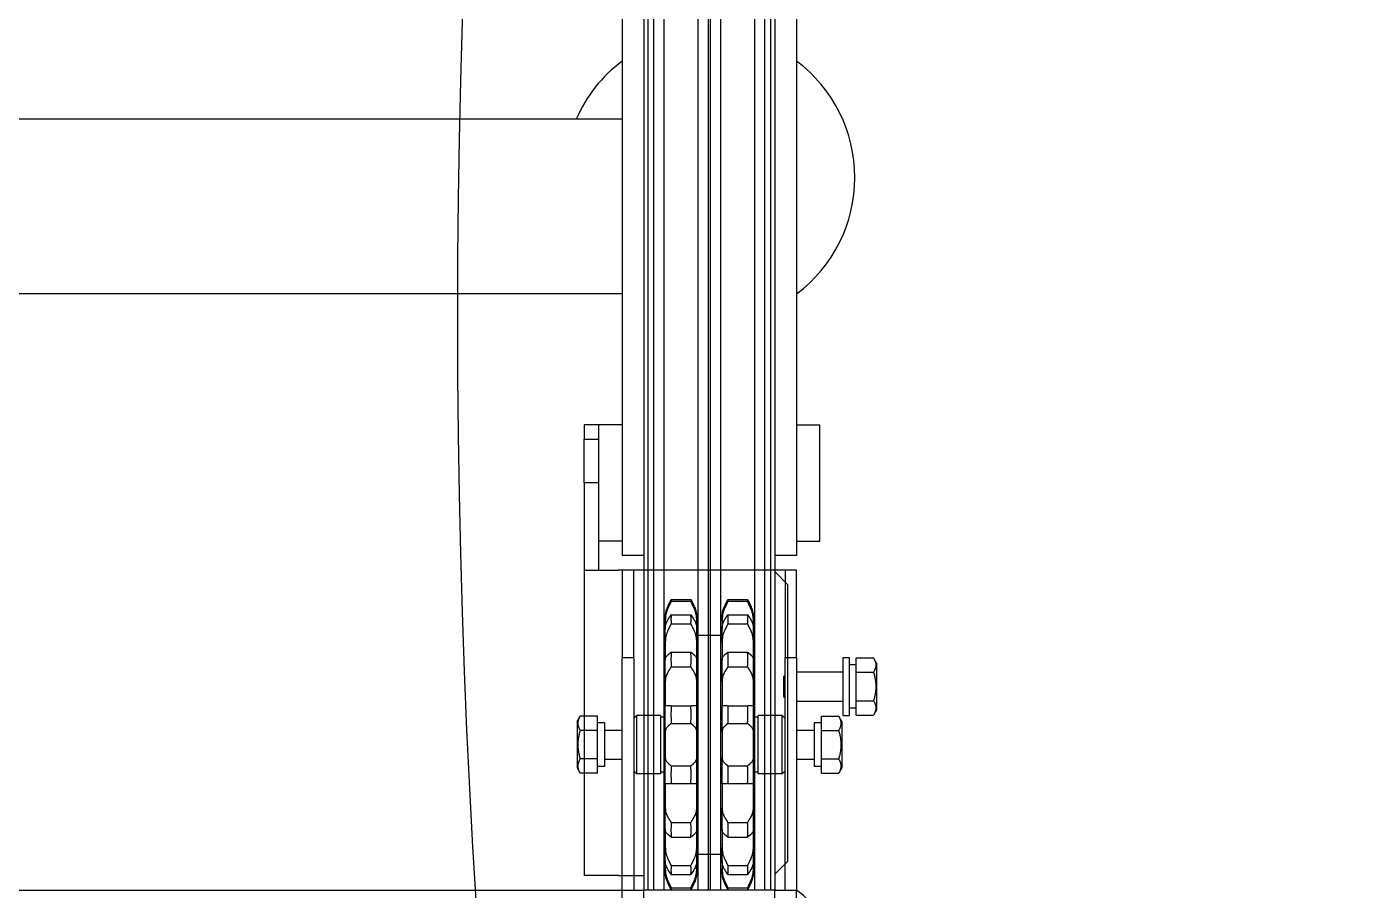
# Model space of a CAD drawing. Header units: millimetres. Extents: x -383313 to -161684, y -117025 to 99224.
# Drawn here: x -347798.7 to -347336.3, y -5928.5 to -5631.7 of the extents above; entities that cross this region are included whole.
import ezdxf

# ---------------------------------------------------------------- set-up
doc = ezdxf.new("R2010")
doc.units = ezdxf.units.MM
doc.header["$MEASUREMENT"] = 0
for name, color, linetype in [('PV-3401', 7, 'Continuous'), ('PV-F89', 7, 'Continuous'), ('Робот', 30, 'Continuous')]:
    doc.layers.add(name, color=color, linetype=linetype)

# ---------------------------------------------------------------- blocks, each defined once
blk = doc.blocks.new('Робот ABB IRB660_3.15 (сверху)')
at = {"layer": 'Робот'}
blk.add_circle((0, 0), 3150, dxfattribs=at)
blk = doc.blocks.new('*U149')
at = {"layer": 'PV-F89'}
for p, q in [((3037.85, 1413.87), (3037.85, 948.87)), ((3079.85, 964.37), (3078.03, 963.32)), ((3078.03, 957.37), (3078.03, 963.32)), ((3095.85, 964.37), (3079.85, 964.37)), ((3082.94, 957.37), (3082.94, 963.32)), ((3092.76, 957.37), (3092.76, 963.32)), ((3095.85, 964.37), (3097.66, 963.32)), ((3097.66, 957.37), (3097.66, 963.32)), ((3078.03, 957.37), (3082.94, 957.37)), ((3080.35, 954.87), (3080.35, 957.37)), ((3082.94, 957.37), (3092.76, 957.37)), ((3092.76, 957.37), (3097.66, 957.37)), ((3095.35, 954.87), (3095.35, 957.37)), ((3095.35, 954.87), (3080.35, 954.87)), ((3082.85, 954.87), (3082.85, 948.87)), ((3092.85, 954.87), (3092.85, 948.87)), ((1757.85, 948.87), (3037.85, 948.87)), ((3037.85, 948.87), (3037.85, 941.37)), ((3037.85, 948.87), (3117.85, 948.87)), ((3117.85, 948.87), (3117.85, 944.87)), ((3147.85, 948.87), (3117.85, 948.87)), ((3147.85, 944.87), (3147.85, 948.87)), ((3117.85, 944.87), (3037.85, 944.87)), ((3078.85, 944.87), (3077.85, 943.87)), ((3097.85, 943.87), (3077.85, 943.87)), ((3077.85, 935.67), (3077.85, 943.87)), ((3096.85, 944.87), (3097.85, 943.87)), ((3097.85, 935.67), (3097.85, 943.87)), ((3117.85, 944.87), (3147.85, 944.87)), ((3147.85, 940.87), (3147.85, 944.87)), ((1757.85, 941.37), (3037.85, 941.37)), ((3037.85, 939.92), (3037.85, 941.37)), ((3147.85, 896.87), (3147.85, 940.87)), ((3097.85, 935.67), (3077.85, 935.67)), ((3077.85, 934.37), (3097.85, 934.37)), ((3077.85, 934.02), (3077.85, 934.37)), ((3078.35, 934.37), (3078.35, 935.67)), ((3097.35, 934.37), (3097.35, 935.67)), ((3097.85, 934.02), (3097.85, 934.37)), ((3037.99, 932.02), (3037.99, 925.22)), ((3038.64, 932.02), (3038.64, 925.22)), ((3043.16, 932.02), (3043.16, 925.22)), ((3044.23, 934.02), (3045.2, 934.02)), ((3047.12, 934.02), (3045.2, 934.02)), ((3046.27, 932.02), (3046.27, 925.22)), ((3047.99, 934.02), (3047.12, 934.02)), ((3047.99, 934.02), (3052.59, 934.02)), ((3054.44, 934.02), (3052.59, 934.02)), ((3058.64, 934.02), (3054.44, 934.02)), ((3056.06, 932.02), (3056.06, 925.22)), ((3058.64, 934.02), (3066.07, 934.02)), ((3061.09, 932.02), (3061.09, 925.22)), ((3067.54, 934.02), (3066.07, 934.02)), ((3074.3, 934.02), (3067.54, 934.02)), ((3074.34, 934.02), (3074.3, 934.02)), ((3074.34, 934.02), (3083.33, 934.02)), ((3074.45, 932.02), (3074.45, 925.22)), ((3080.54, 932.02), (3080.54, 925.22)), ((3084.15, 934.02), (3083.33, 934.02)), ((3091.55, 934.02), (3084.15, 934.02)), ((3092.37, 934.02), (3091.55, 934.02)), ((3092.37, 934.02), (3101.36, 934.02)), ((3095.16, 932.02), (3095.16, 925.22)), ((3101.25, 932.02), (3101.25, 925.22)), ((3101.4, 934.02), (3101.36, 934.02)), ((3108.16, 934.02), (3101.4, 934.02)), ((3109.62, 934.02), (3108.16, 934.02)), ((3109.62, 934.02), (3117.06, 934.02)), ((3114.61, 932.02), (3114.61, 925.22)), ((3121.26, 934.02), (3117.06, 934.02)), ((3119.64, 932.02), (3119.64, 925.22)), ((3123.11, 934.02), (3121.26, 934.02)), ((3123.11, 934.02), (3127.71, 934.02)), ((3128.58, 934.02), (3127.71, 934.02)), ((3130.5, 934.02), (3128.58, 934.02)), ((3129.42, 932.02), (3129.42, 925.22)), ((3130.5, 934.02), (3131.46, 934.02)), ((3132.54, 932.02), (3132.54, 925.22)), ((3137.05, 925.22), (3137.05, 932.02)), ((3137.7, 932.02), (3137.7, 925.22)), ((3044.23, 923.22), (3045.2, 923.22)), ((3045.2, 923.22), (3047.12, 923.22)), ((3047.12, 923.22), (3047.99, 923.22)), ((3047.99, 923.22), (3052.59, 923.22)), ((3050.2, 923.22), (3050.2, 914.52)), ((3052.59, 923.22), (3054.44, 923.22)), ((3054.44, 923.22), (3058.64, 923.22)), ((3058.64, 923.22), (3066.07, 923.22)), ((3066.07, 923.22), (3067.54, 923.22)), ((3067.54, 923.22), (3074.3, 923.22)), ((3074.3, 923.22), (3074.34, 923.22)), ((3074.34, 923.22), (3083.33, 923.22)), ((3083.33, 923.22), (3084.15, 923.22)), ((3084.15, 923.22), (3091.55, 923.22)), ((3091.55, 923.22), (3092.37, 923.22)), ((3092.37, 923.22), (3101.36, 923.22)), ((3101.36, 923.22), (3101.4, 923.22)), ((3101.4, 923.22), (3108.16, 923.22)), ((3108.16, 923.22), (3109.62, 923.22)), ((3109.62, 923.22), (3117.06, 923.22)), ((3117.06, 923.22), (3121.26, 923.22)), ((3121.26, 923.22), (3123.11, 923.22)), ((3123.11, 923.22), (3127.71, 923.22)), ((3125.49, 923.22), (3125.49, 914.52)), ((3127.71, 923.22), (3128.58, 923.22)), ((3128.58, 923.22), (3130.5, 923.22)), ((3130.5, 923.22), (3131.46, 923.22)), ((3037.99, 912.52), (3037.99, 905.72)), ((3038.64, 912.52), (3038.64, 905.72)), ((3043.16, 912.52), (3043.16, 905.72)), ((3044.23, 914.52), (3045.2, 914.52)), ((3047.12, 914.52), (3045.2, 914.52)), ((3046.27, 912.52), (3046.27, 905.72)), ((3047.99, 914.52), (3047.12, 914.52)), ((3047.99, 914.52), (3052.59, 914.52)), ((3054.44, 914.52), (3052.59, 914.52)), ((3058.64, 914.52), (3054.44, 914.52)), ((3056.06, 912.52), (3056.06, 905.72)), ((3058.64, 914.52), (3066.07, 914.52)), ((3061.09, 912.52), (3061.09, 905.72)), ((3067.54, 914.52), (3066.07, 914.52)), ((3074.3, 914.52), (3067.54, 914.52)), ((3074.34, 914.52), (3074.3, 914.52)), ((3074.34, 914.52), (3083.33, 914.52)), ((3074.45, 912.52), (3074.45, 905.72)), ((3080.54, 912.52), (3080.54, 905.72)), ((3084.15, 914.52), (3083.33, 914.52)), ((3091.55, 914.52), (3084.15, 914.52)), ((3092.37, 914.52), (3091.55, 914.52)), ((3092.37, 914.52), (3101.36, 914.52)), ((3095.16, 912.52), (3095.16, 905.72)), ((3101.25, 912.52), (3101.25, 905.72)), ((3101.4, 914.52), (3101.36, 914.52)), ((3108.16, 914.52), (3101.4, 914.52)), ((3109.62, 914.52), (3108.16, 914.52)), ((3109.62, 914.52), (3117.06, 914.52)), ((3114.61, 912.52), (3114.61, 905.72)), ((3121.26, 914.52), (3117.06, 914.52)), ((3119.64, 912.52), (3119.64, 905.72)), ((3123.11, 914.52), (3121.26, 914.52)), ((3123.11, 914.52), (3127.71, 914.52)), ((3128.58, 914.52), (3127.71, 914.52)), ((3130.5, 914.52), (3128.58, 914.52)), ((3129.42, 912.52), (3129.42, 905.72)), ((3130.5, 914.52), (3131.46, 914.52)), ((3132.54, 912.52), (3132.54, 905.72)), ((3137.05, 905.72), (3137.05, 912.52)), ((3137.7, 912.52), (3137.7, 905.72)), ((3044.23, 903.72), (3045.2, 903.72)), ((3045.2, 903.72), (3047.12, 903.72)), ((3047.12, 903.72), (3047.99, 903.72)), ((3047.99, 903.72), (3052.59, 903.72)), ((3052.59, 903.72), (3054.44, 903.72)), ((3054.44, 903.72), (3058.64, 903.72)), ((3058.64, 903.72), (3066.07, 903.72)), ((3066.07, 903.72), (3067.54, 903.72)), ((3067.54, 903.72), (3074.3, 903.72)), ((3074.3, 903.72), (3074.34, 903.72)), ((3074.34, 903.72), (3083.33, 903.72)), ((3077.85, 903.37), (3077.85, 903.72)), ((3097.85, 903.37), (3077.85, 903.37)), ((3077.85, 902.07), (3097.85, 902.07)), ((3077.85, 893.87), (3077.85, 902.07)), ((3078.35, 902.07), (3078.35, 903.37)), ((3083.33, 903.72), (3084.15, 903.72)), ((3084.15, 903.72), (3091.55, 903.72)), ((3091.55, 903.72), (3092.37, 903.72)), ((3092.37, 903.72), (3101.36, 903.72)), ((3097.35, 902.07), (3097.35, 903.37)), ((3097.85, 903.37), (3097.85, 903.72)), ((3097.85, 893.87), (3097.85, 902.07)), ((3101.36, 903.72), (3101.4, 903.72)), ((3101.4, 903.72), (3108.16, 903.72)), ((3108.16, 903.72), (3109.62, 903.72)), ((3109.62, 903.72), (3117.06, 903.72)), ((3117.06, 903.72), (3121.26, 903.72)), ((3121.26, 903.72), (3123.11, 903.72)), ((3123.11, 903.72), (3127.71, 903.72)), ((3127.71, 903.72), (3128.58, 903.72)), ((3128.58, 903.72), (3130.5, 903.72)), ((3130.5, 903.72), (3131.46, 903.72)), ((3037.85, 896.37), (3037.85, 897.76)), ((1757.85, 896.37), (3037.85, 896.37)), ((3037.85, 896.37), (3037.85, 888.87)), ((3037.85, 892.87), (3117.85, 892.87)), ((3077.85, 893.87), (3097.85, 893.87)), ((3078.85, 892.87), (3077.85, 893.87)), ((3096.85, 892.87), (3097.85, 893.87)), ((3104.45, 893.37), (3103.95, 892.87)), ((3111.25, 893.37), (3104.45, 893.37)), ((3111.25, 893.37), (3111.75, 892.87)), ((3117.85, 892.87), (3117.85, 888.87)), ((3147.85, 892.87), (3117.85, 892.87)), ((3147.85, 892.87), (3147.85, 896.87)), ((3147.85, 888.87), (3147.85, 892.87)), ((1757.85, 888.87), (3037.85, 888.87)), ((3117.85, 888.87), (3037.85, 888.87)), ((3082.85, 888.87), (3082.85, 882.87)), ((3092.85, 888.87), (3092.85, 882.87)), ((3102.85, 888.87), (3102.85, 872.87)), ((3112.85, 888.87), (3112.85, 872.87)), ((3117.85, 888.87), (3147.85, 888.87)), ((3078.03, 880.37), (3082.94, 880.37)), ((3078.03, 880.37), (3078.03, 874.41)), ((3095.35, 882.87), (3080.35, 882.87)), ((3080.35, 880.37), (3080.35, 882.87)), ((3082.94, 880.37), (3092.76, 880.37)), ((3082.94, 880.37), (3082.94, 874.41)), ((3092.76, 880.37), (3097.66, 880.37)), ((3092.76, 880.37), (3092.76, 874.41)), ((3095.35, 880.37), (3095.35, 882.87)), ((3097.66, 880.37), (3097.66, 874.41)), ((3079.85, 873.37), (3078.03, 874.41)), ((3095.85, 873.37), (3097.66, 874.41)), ((3095.85, 873.37), (3079.85, 873.37)), ((3097.85, 872.87), (3117.85, 872.87)), ((3097.85, 872.87), (3097.85, 870.87)), ((3117.85, 870.87), (3097.85, 870.87)), ((3100.35, 868.37), (3100.35, 870.87)), ((3115.35, 868.37), (3115.35, 870.87)), ((3117.85, 872.87), (3117.85, 870.87)), ((3098.03, 868.37), (3102.94, 868.37)), ((3098.03, 868.37), (3098.03, 862.41)), ((3102.94, 868.37), (3112.76, 868.37)), ((3102.94, 868.37), (3102.94, 862.41)), ((3112.76, 868.37), (3117.66, 868.37)), ((3112.76, 868.37), (3112.76, 862.41)), ((3117.66, 868.37), (3117.66, 862.41)), ((3099.85, 861.37), (3098.03, 862.41)), ((3115.85, 861.37), (3099.85, 861.37)), ((3115.85, 861.37), (3117.66, 862.41))]:
    blk.add_line(p, q, dxfattribs=at)
for centre, radius, start, end in [((3044.23, 924.52), 9.5, 90, 90.6401), ((3131.46, 924.52), 9.5, 89.3599, 90), ((3044.23, 932.72), 9.5, 269.3599, 270), ((3131.46, 932.72), 9.5, 270, 270.6401), ((3044.23, 905.02), 9.5, 90, 90.6401), ((3131.46, 905.02), 9.5, 89.3599, 90), ((3044.23, 913.22), 9.5, 269.3599, 270), ((3131.46, 913.22), 9.5, 270, 270.6401), ((2997.85, 918.87), 50, 216.8699, 323.1301)]:
    blk.add_arc(centre, radius, start, end, dxfattribs=at)
for points, weights in [([(3082.94, 963.32), (3080.49, 964.74), (3078.03, 963.32)], [1.22364575665, 1.41294441399, 1.22364575665]), ([(3092.76, 963.32), (3087.85, 964.74), (3082.94, 963.32)], [1.22364575665, 1.41294441399, 1.22364575665]), ([(3097.66, 963.32), (3095.21, 964.74), (3092.76, 963.32)], [1.22364575665, 1.41294441399, 1.22364575665]), ([(3037.99, 932.02), (3039.06, 932.55), (3040.08, 933.05)], [1, 1.00025461957, 1]), ([(3038.64, 932.02), (3038.32, 932.11), (3037.99, 932.02)], [1, 1.00194841845, 1]), ([(3040.83, 933.05), (3039.76, 932.55), (3038.64, 932.02)], [1, 1.00025461958, 1]), ([(3043.16, 932.02), (3043.99, 932.55), (3044.78, 933.05)], [1, 1.00025461955, 1]), ([(3046.27, 932.02), (3044.72, 932.11), (3043.16, 932.02)], [1, 1.00194841845, 1]), ([(3048.38, 933.05), (3047.35, 932.55), (3046.27, 932.02)], [1, 1.00025461956, 1]), ([(3056.06, 932.02), (3056.5, 932.55), (3056.92, 933.05)], [1, 1.00025461955, 1]), ([(3061.09, 932.02), (3058.58, 932.11), (3056.06, 932.02)], [1, 1.00194841845, 1]), ([(3062.76, 933.05), (3061.94, 932.55), (3061.09, 932.02)], [1, 1.00025461956, 1]), ([(3074.45, 932.02), (3074.43, 932.55), (3074.41, 933.05)], [1, 1.00025461957, 1]), ([(3080.54, 932.02), (3077.49, 932.11), (3074.45, 932.02)], [1, 1.00194841845, 1]), ([(3081.47, 933.05), (3081.01, 932.55), (3080.54, 932.02)], [1, 1.00025461957, 1]), ([(3095.16, 932.02), (3094.69, 932.55), (3094.23, 933.05)], [1, 1.00025461955, 1]), ([(3101.25, 932.02), (3098.2, 932.11), (3095.16, 932.02)], [1, 1.00194841845, 1]), ([(3101.28, 933.05), (3101.27, 932.55), (3101.25, 932.02)], [1, 1.00025461956, 1]), ([(3114.61, 932.02), (3113.76, 932.55), (3112.94, 933.05)], [1, 1.00025461956, 1]), ([(3119.64, 932.02), (3117.12, 932.11), (3114.61, 932.02)], [1, 1.00194841845, 1]), ([(3118.78, 933.05), (3119.2, 932.55), (3119.64, 932.02)], [1, 1.00025461955, 1]), ([(3129.42, 932.02), (3128.35, 932.55), (3127.32, 933.05)], [1, 1.00025461954, 1]), ([(3132.54, 932.02), (3130.98, 932.11), (3129.42, 932.02)], [1, 1.00194841845, 1]), ([(3130.92, 933.05), (3131.71, 932.55), (3132.54, 932.02)], [1, 1.00025461956, 1]), ([(3137.05, 932.02), (3135.94, 932.55), (3134.87, 933.05)], [1, 1.00025461956, 1]), ([(3135.62, 933.05), (3136.64, 932.55), (3137.7, 932.02)], [1, 1.00025461954, 1]), ([(3137.7, 932.02), (3137.38, 932.11), (3137.05, 932.02)], [1, 1.00194841845, 1]), ([(3037.99, 925.22), (3038.32, 925.12), (3038.64, 925.22)], [1, 1.00194841845, 1]), ([(3040.08, 924.18), (3039.06, 924.69), (3037.99, 925.22)], [1, 1.00025461955, 1]), ([(3038.64, 925.22), (3039.76, 924.69), (3040.83, 924.18)], [1, 1.00025461953, 1]), ([(3044.78, 924.18), (3043.99, 924.69), (3043.16, 925.22)], [1, 1.00025461957, 1]), ([(3043.16, 925.22), (3044.72, 925.12), (3046.27, 925.22)], [1, 1.00194841845, 1]), ([(3046.27, 925.22), (3047.35, 924.69), (3048.38, 924.18)], [1, 1.00025461954, 1]), ([(3056.92, 924.18), (3056.5, 924.69), (3056.06, 925.22)], [1, 1.00025461956, 1]), ([(3056.06, 925.22), (3058.58, 925.12), (3061.09, 925.22)], [1, 1.00194841845, 1]), ([(3061.09, 925.22), (3061.94, 924.69), (3062.76, 924.18)], [1, 1.00025461956, 1]), ([(3074.41, 924.18), (3074.43, 924.69), (3074.45, 925.22)], [1, 1.00025461956, 1]), ([(3074.45, 925.22), (3077.49, 925.12), (3080.54, 925.22)], [1, 1.00194841845, 1]), ([(3080.54, 925.22), (3081.01, 924.69), (3081.47, 924.18)], [1, 1.00025461958, 1]), ([(3094.23, 924.18), (3094.69, 924.69), (3095.16, 925.22)], [1, 1.00025461956, 1]), ([(3095.16, 925.22), (3098.2, 925.12), (3101.25, 925.22)], [1, 1.00194841845, 1]), ([(3101.25, 925.22), (3101.27, 924.69), (3101.28, 924.18)], [1, 1.00025461955, 1]), ([(3112.94, 924.18), (3113.76, 924.69), (3114.61, 925.22)], [1, 1.00025461957, 1]), ([(3114.61, 925.22), (3117.12, 925.12), (3119.64, 925.22)], [1, 1.00194841845, 1]), ([(3119.64, 925.22), (3119.2, 924.69), (3118.78, 924.18)], [1, 1.00025461956, 1]), ([(3127.32, 924.18), (3128.35, 924.69), (3129.42, 925.22)], [1, 1.00025461956, 1]), ([(3129.42, 925.22), (3130.98, 925.12), (3132.54, 925.22)], [1, 1.00194841845, 1]), ([(3132.54, 925.22), (3131.71, 924.69), (3130.92, 924.18)], [1, 1.00025461955, 1]), ([(3134.87, 924.18), (3135.94, 924.69), (3137.05, 925.22)], [1, 1.00025461957, 1]), ([(3137.7, 925.22), (3136.64, 924.69), (3135.62, 924.18)], [1, 1.00025461957, 1]), ([(3137.05, 925.22), (3137.38, 925.12), (3137.7, 925.22)], [1, 1.00194841845, 1]), ([(3037.99, 912.52), (3039.06, 913.05), (3040.08, 913.55)], [1, 1.00025461957, 1]), ([(3038.64, 912.52), (3038.32, 912.61), (3037.99, 912.52)], [1, 1.00194841845, 1]), ([(3040.83, 913.55), (3039.76, 913.05), (3038.64, 912.52)], [1, 1.00025461957, 1]), ([(3043.16, 912.52), (3043.99, 913.05), (3044.78, 913.55)], [1, 1.00025461956, 1]), ([(3046.27, 912.52), (3044.72, 912.61), (3043.16, 912.52)], [1, 1.00194841845, 1]), ([(3048.38, 913.55), (3047.35, 913.05), (3046.27, 912.52)], [1, 1.00025461957, 1]), ([(3056.06, 912.52), (3056.5, 913.05), (3056.92, 913.55)], [1, 1.00025461955, 1]), ([(3061.09, 912.52), (3058.58, 912.61), (3056.06, 912.52)], [1, 1.00194841845, 1]), ([(3062.76, 913.55), (3061.94, 913.05), (3061.09, 912.52)], [1, 1.00025461957, 1]), ([(3074.45, 912.52), (3074.43, 913.05), (3074.41, 913.55)], [1, 1.00025461957, 1]), ([(3080.54, 912.52), (3077.49, 912.61), (3074.45, 912.52)], [1, 1.00194841845, 1]), ([(3081.47, 913.55), (3081.01, 913.05), (3080.54, 912.52)], [1, 1.00025461957, 1]), ([(3095.16, 912.52), (3094.69, 913.05), (3094.23, 913.55)], [1, 1.00025461958, 1]), ([(3101.25, 912.52), (3098.2, 912.61), (3095.16, 912.52)], [1, 1.00194841845, 1]), ([(3101.28, 913.55), (3101.27, 913.05), (3101.25, 912.52)], [1, 1.00025461954, 1]), ([(3114.61, 912.52), (3113.76, 913.05), (3112.94, 913.55)], [1, 1.00025461956, 1]), ([(3119.64, 912.52), (3117.12, 912.61), (3114.61, 912.52)], [1, 1.00194841845, 1]), ([(3118.78, 913.55), (3119.2, 913.05), (3119.64, 912.52)], [1, 1.00025461956, 1]), ([(3129.42, 912.52), (3128.35, 913.05), (3127.32, 913.55)], [1, 1.00025461954, 1]), ([(3132.54, 912.52), (3130.98, 912.61), (3129.42, 912.52)], [1, 1.00194841845, 1]), ([(3130.92, 913.55), (3131.71, 913.05), (3132.54, 912.52)], [1, 1.00025461957, 1]), ([(3137.05, 912.52), (3135.94, 913.05), (3134.87, 913.55)], [1, 1.00025461955, 1]), ([(3135.62, 913.55), (3136.64, 913.05), (3137.7, 912.52)], [1, 1.00025461956, 1]), ([(3137.7, 912.52), (3137.38, 912.61), (3137.05, 912.52)], [1, 1.00194841845, 1]), ([(3037.99, 905.72), (3038.32, 905.62), (3038.64, 905.72)], [1, 1.00194841845, 1]), ([(3040.08, 904.68), (3039.06, 905.19), (3037.99, 905.72)], [1, 1.00025461957, 1]), ([(3038.64, 905.72), (3039.76, 905.19), (3040.83, 904.68)], [1, 1.00025461957, 1]), ([(3043.16, 905.72), (3044.72, 905.62), (3046.27, 905.72)], [1, 1.00194841845, 1]), ([(3044.78, 904.68), (3043.99, 905.19), (3043.16, 905.72)], [1, 1.00025461954, 1]), ([(3046.27, 905.72), (3047.35, 905.19), (3048.38, 904.68)], [1, 1.00025461957, 1]), ([(3056.06, 905.72), (3058.58, 905.62), (3061.09, 905.72)], [1, 1.00194841845, 1]), ([(3056.92, 904.68), (3056.5, 905.19), (3056.06, 905.72)], [1, 1.00025461956, 1]), ([(3061.09, 905.72), (3061.94, 905.19), (3062.76, 904.68)], [1, 1.00025461958, 1]), ([(3074.41, 904.68), (3074.43, 905.19), (3074.45, 905.72)], [1, 1.00025461956, 1]), ([(3074.45, 905.72), (3077.49, 905.62), (3080.54, 905.72)], [1, 1.00194841845, 1]), ([(3080.54, 905.72), (3081.01, 905.19), (3081.47, 904.68)], [1, 1.00025461956, 1]), ([(3094.23, 904.68), (3094.69, 905.19), (3095.16, 905.72)], [1, 1.00025461957, 1]), ([(3095.16, 905.72), (3098.2, 905.62), (3101.25, 905.72)], [1, 1.00194841845, 1]), ([(3101.25, 905.72), (3101.27, 905.19), (3101.28, 904.68)], [1, 1.00025461953, 1]), ([(3112.94, 904.68), (3113.76, 905.19), (3114.61, 905.72)], [1, 1.00025461956, 1]), ([(3114.61, 905.72), (3117.12, 905.62), (3119.64, 905.72)], [1, 1.00194841845, 1]), ([(3119.64, 905.72), (3119.2, 905.19), (3118.78, 904.68)], [1, 1.00025461955, 1]), ([(3127.32, 904.68), (3128.35, 905.19), (3129.42, 905.72)], [1, 1.00025461957, 1]), ([(3129.42, 905.72), (3130.98, 905.62), (3132.54, 905.72)], [1, 1.00194841845, 1]), ([(3132.54, 905.72), (3131.71, 905.19), (3130.92, 904.68)], [1, 1.00025461955, 1]), ([(3134.87, 904.68), (3135.94, 905.19), (3137.05, 905.72)], [1, 1.00025461956, 1]), ([(3137.7, 905.72), (3136.64, 905.19), (3135.62, 904.68)], [1, 1.00025461955, 1]), ([(3137.05, 905.72), (3137.38, 905.62), (3137.7, 905.72)], [1, 1.00194841845, 1]), ([(3082.94, 874.41), (3080.49, 873), (3078.03, 874.41)], [1.22364575665, 1.41294441399, 1.22364575665]), ([(3092.76, 874.41), (3087.85, 873), (3082.94, 874.41)], [1.22364575665, 1.41294441399, 1.22364575665]), ([(3097.66, 874.41), (3095.21, 873), (3092.76, 874.41)], [1.22364575665, 1.41294441399, 1.22364575665]), ([(3102.94, 862.41), (3100.49, 861), (3098.03, 862.41)], [1.22364575665, 1.41294441399, 1.22364575665]), ([(3112.76, 862.41), (3107.85, 861), (3102.94, 862.41)], [1.22364575665, 1.41294441399, 1.22364575665]), ([(3117.66, 862.41), (3115.21, 861), (3112.76, 862.41)], [1.22364575665, 1.41294441399, 1.22364575665])]:
    blk.add_rational_spline(points, weights, degree=2, dxfattribs=at)
for points, knots in [([(3040.08, 933.05), (3040.24, 933.13), (3040.39, 933.2), (3040.82, 933.38), (3041.12, 933.49), (3041.72, 933.68), (3042.04, 933.76), (3042.68, 933.89), (3043, 933.94), (3043.59, 934), (3043.86, 934.01), (3044.13, 934.02)], [10.115097, 10.115097, 10.115097, 10.115097, 10.644502, 10.644502, 11.586026, 11.586026, 12.527551, 12.527551, 13.469075, 13.469075, 14.298941, 14.298941, 14.298941, 14.298941]), ([(3045.2, 934.02), (3044.88, 934.02), (3044.56, 934), (3043.9, 933.94), (3043.56, 933.89), (3042.89, 933.76), (3042.56, 933.68), (3041.92, 933.49), (3041.61, 933.38), (3041.16, 933.2), (3041, 933.13), (3040.83, 933.05)], [43.585605, 43.585605, 43.585605, 43.585605, 44.52713, 44.52713, 45.468654, 45.468654, 46.410179, 46.410179, 47.351703, 47.351703, 47.881108, 47.881108, 47.881108, 47.881108]), ([(3044.78, 933.05), (3044.9, 933.13), (3045.02, 933.2), (3045.35, 933.38), (3045.58, 933.49), (3046.05, 933.68), (3046.29, 933.76), (3046.78, 933.89), (3047.03, 933.94), (3047.52, 934), (3047.76, 934.02), (3047.99, 934.02)], [10.115097, 10.115097, 10.115097, 10.115097, 10.644502, 10.644502, 11.586026, 11.586026, 12.527551, 12.527551, 13.469075, 13.469075, 14.4106, 14.4106, 14.4106, 14.4106]), ([(3052.59, 934.02), (3052.29, 934.02), (3051.97, 934), (3051.33, 933.94), (3051.01, 933.89), (3050.37, 933.76), (3050.05, 933.68), (3049.43, 933.49), (3049.14, 933.38), (3048.7, 933.2), (3048.54, 933.13), (3048.38, 933.05)], [43.585605, 43.585605, 43.585605, 43.585605, 44.52713, 44.52713, 45.468654, 45.468654, 46.410179, 46.410179, 47.351703, 47.351703, 47.881108, 47.881108, 47.881108, 47.881108]), ([(3056.92, 933.05), (3056.99, 933.13), (3057.05, 933.2), (3057.23, 933.38), (3057.35, 933.49), (3057.6, 933.68), (3057.73, 933.76), (3057.99, 933.89), (3058.13, 933.94), (3058.39, 934), (3058.52, 934.02), (3058.64, 934.02)], [10.115097, 10.115097, 10.115097, 10.115097, 10.644502, 10.644502, 11.586026, 11.586026, 12.527551, 12.527551, 13.469075, 13.469075, 14.4106, 14.4106, 14.4106, 14.4106]), ([(3066.07, 934.02), (3065.84, 934.02), (3065.59, 934), (3065.08, 933.94), (3064.83, 933.89), (3064.32, 933.76), (3064.07, 933.68), (3063.58, 933.49), (3063.35, 933.38), (3063.01, 933.2), (3062.88, 933.13), (3062.76, 933.05)], [43.585605, 43.585605, 43.585605, 43.585605, 44.52713, 44.52713, 45.468654, 45.468654, 46.410179, 46.410179, 47.351703, 47.351703, 47.881108, 47.881108, 47.881108, 47.881108]), ([(3074.41, 933.05), (3074.41, 933.13), (3074.41, 933.2), (3074.4, 933.38), (3074.39, 933.49), (3074.38, 933.68), (3074.38, 933.76), (3074.37, 933.89), (3074.36, 933.94), (3074.35, 934), (3074.34, 934.02), (3074.34, 934.02)], [10.115097, 10.115097, 10.115097, 10.115097, 10.644502, 10.644502, 11.586026, 11.586026, 12.527551, 12.527551, 13.469075, 13.469075, 14.4106, 14.4106, 14.4106, 14.4106]), ([(3083.33, 934.02), (3083.19, 934.02), (3083.06, 934), (3082.77, 933.94), (3082.63, 933.89), (3082.35, 933.76), (3082.2, 933.68), (3081.93, 933.49), (3081.8, 933.38), (3081.61, 933.2), (3081.54, 933.13), (3081.47, 933.05)], [43.585605, 43.585605, 43.585605, 43.585605, 44.52713, 44.52713, 45.468654, 45.468654, 46.410179, 46.410179, 47.351703, 47.351703, 47.881108, 47.881108, 47.881108, 47.881108]), ([(3094.23, 933.05), (3094.16, 933.13), (3094.09, 933.2), (3093.9, 933.38), (3093.77, 933.49), (3093.49, 933.68), (3093.35, 933.76), (3093.07, 933.89), (3092.93, 933.94), (3092.64, 934), (3092.5, 934.02), (3092.37, 934.02)], [10.115097, 10.115097, 10.115097, 10.115097, 10.644502, 10.644502, 11.586026, 11.586026, 12.527551, 12.527551, 13.469075, 13.469075, 14.4106, 14.4106, 14.4106, 14.4106]), ([(3101.36, 934.02), (3101.36, 934.02), (3101.35, 934), (3101.34, 933.94), (3101.33, 933.89), (3101.32, 933.76), (3101.32, 933.68), (3101.3, 933.49), (3101.3, 933.38), (3101.29, 933.2), (3101.29, 933.13), (3101.28, 933.05)], [43.585605, 43.585605, 43.585605, 43.585605, 44.52713, 44.52713, 45.468654, 45.468654, 46.410179, 46.410179, 47.351703, 47.351703, 47.881108, 47.881108, 47.881108, 47.881108]), ([(3112.94, 933.05), (3112.82, 933.13), (3112.69, 933.2), (3112.35, 933.38), (3112.11, 933.49), (3111.63, 933.68), (3111.38, 933.76), (3110.87, 933.89), (3110.61, 933.94), (3110.11, 934), (3109.86, 934.02), (3109.62, 934.02)], [10.115097, 10.115097, 10.115097, 10.115097, 10.644502, 10.644502, 11.586026, 11.586026, 12.527551, 12.527551, 13.469075, 13.469075, 14.4106, 14.4106, 14.4106, 14.4106]), ([(3117.06, 934.02), (3117.18, 934.02), (3117.31, 934), (3117.57, 933.94), (3117.7, 933.89), (3117.97, 933.76), (3118.1, 933.68), (3118.35, 933.49), (3118.47, 933.38), (3118.65, 933.2), (3118.71, 933.13), (3118.78, 933.05)], [43.585605, 43.585605, 43.585605, 43.585605, 44.52713, 44.52713, 45.468654, 45.468654, 46.410179, 46.410179, 47.351703, 47.351703, 47.881108, 47.881108, 47.881108, 47.881108]), ([(3127.32, 933.05), (3127.16, 933.13), (3127, 933.2), (3126.56, 933.38), (3126.27, 933.49), (3125.65, 933.68), (3125.33, 933.76), (3124.69, 933.89), (3124.37, 933.94), (3123.73, 934), (3123.41, 934.02), (3123.11, 934.02)], [10.115097, 10.115097, 10.115097, 10.115097, 10.644502, 10.644502, 11.586026, 11.586026, 12.527551, 12.527551, 13.469075, 13.469075, 14.4106, 14.4106, 14.4106, 14.4106]), ([(3127.71, 934.02), (3127.94, 934.02), (3128.18, 934), (3128.67, 933.94), (3128.91, 933.89), (3129.41, 933.76), (3129.65, 933.68), (3130.12, 933.49), (3130.35, 933.38), (3130.68, 933.2), (3130.8, 933.13), (3130.92, 933.05)], [43.585605, 43.585605, 43.585605, 43.585605, 44.52713, 44.52713, 45.468654, 45.468654, 46.410179, 46.410179, 47.351703, 47.351703, 47.881108, 47.881108, 47.881108, 47.881108]), ([(3134.87, 933.05), (3134.7, 933.13), (3134.54, 933.2), (3134.08, 933.38), (3133.78, 933.49), (3133.14, 933.68), (3132.81, 933.76), (3132.14, 933.89), (3131.8, 933.94), (3131.14, 934), (3130.81, 934.02), (3130.5, 934.02)], [10.115097, 10.115097, 10.115097, 10.115097, 10.644502, 10.644502, 11.586026, 11.586026, 12.527551, 12.527551, 13.469075, 13.469075, 14.4106, 14.4106, 14.4106, 14.4106]), ([(3131.57, 934.02), (3131.83, 934.01), (3132.11, 934), (3132.7, 933.94), (3133.02, 933.89), (3133.66, 933.76), (3133.97, 933.68), (3134.58, 933.49), (3134.88, 933.38), (3135.31, 933.2), (3135.46, 933.13), (3135.62, 933.05)], [43.697264, 43.697264, 43.697264, 43.697264, 44.52713, 44.52713, 45.468654, 45.468654, 46.410179, 46.410179, 47.351703, 47.351703, 47.881108, 47.881108, 47.881108, 47.881108]), ([(3044.13, 923.22), (3043.86, 923.22), (3043.59, 923.23), (3043, 923.29), (3042.68, 923.34), (3042.04, 923.47), (3041.72, 923.55), (3041.12, 923.74), (3040.82, 923.85), (3040.39, 924.03), (3040.24, 924.11), (3040.08, 924.18)], [43.697229, 43.697229, 43.697229, 43.697229, 44.527095, 44.527095, 45.468619, 45.468619, 46.410144, 46.410144, 47.351668, 47.351668, 47.881074, 47.881074, 47.881074, 47.881074]), ([(3040.83, 924.18), (3041, 924.11), (3041.16, 924.03), (3041.61, 923.85), (3041.92, 923.74), (3042.56, 923.55), (3042.89, 923.47), (3043.56, 923.34), (3043.9, 923.29), (3044.56, 923.23), (3044.88, 923.22), (3045.2, 923.22)], [10.115097, 10.115097, 10.115097, 10.115097, 10.644502, 10.644502, 11.586026, 11.586026, 12.527551, 12.527551, 13.469075, 13.469075, 14.4106, 14.4106, 14.4106, 14.4106]), ([(3047.99, 923.22), (3047.76, 923.22), (3047.52, 923.23), (3047.03, 923.29), (3046.78, 923.34), (3046.29, 923.47), (3046.05, 923.55), (3045.58, 923.74), (3045.35, 923.85), (3045.02, 924.03), (3044.9, 924.11), (3044.78, 924.18)], [43.585571, 43.585571, 43.585571, 43.585571, 44.527095, 44.527095, 45.468619, 45.468619, 46.410144, 46.410144, 47.351668, 47.351668, 47.881074, 47.881074, 47.881074, 47.881074]), ([(3048.38, 924.18), (3048.54, 924.11), (3048.7, 924.03), (3049.14, 923.85), (3049.43, 923.74), (3050.05, 923.55), (3050.37, 923.47), (3051.01, 923.34), (3051.33, 923.29), (3051.97, 923.23), (3052.29, 923.22), (3052.59, 923.22)], [10.115097, 10.115097, 10.115097, 10.115097, 10.644502, 10.644502, 11.586026, 11.586026, 12.527551, 12.527551, 13.469075, 13.469075, 14.4106, 14.4106, 14.4106, 14.4106]), ([(3058.64, 923.22), (3058.52, 923.22), (3058.39, 923.23), (3058.13, 923.29), (3057.99, 923.34), (3057.73, 923.47), (3057.6, 923.55), (3057.35, 923.74), (3057.23, 923.85), (3057.05, 924.03), (3056.99, 924.11), (3056.92, 924.18)], [43.585571, 43.585571, 43.585571, 43.585571, 44.527095, 44.527095, 45.468619, 45.468619, 46.410144, 46.410144, 47.351668, 47.351668, 47.881074, 47.881074, 47.881074, 47.881074]), ([(3062.76, 924.18), (3062.88, 924.11), (3063.01, 924.03), (3063.35, 923.85), (3063.58, 923.74), (3064.07, 923.55), (3064.32, 923.47), (3064.83, 923.34), (3065.08, 923.29), (3065.59, 923.23), (3065.84, 923.22), (3066.07, 923.22)], [10.115097, 10.115097, 10.115097, 10.115097, 10.644502, 10.644502, 11.586026, 11.586026, 12.527551, 12.527551, 13.469075, 13.469075, 14.4106, 14.4106, 14.4106, 14.4106]), ([(3074.34, 923.22), (3074.34, 923.22), (3074.35, 923.23), (3074.36, 923.29), (3074.37, 923.34), (3074.38, 923.47), (3074.38, 923.55), (3074.39, 923.74), (3074.4, 923.85), (3074.41, 924.03), (3074.41, 924.11), (3074.41, 924.18)], [43.585571, 43.585571, 43.585571, 43.585571, 44.527095, 44.527095, 45.468619, 45.468619, 46.410144, 46.410144, 47.351668, 47.351668, 47.881074, 47.881074, 47.881074, 47.881074]), ([(3081.47, 924.18), (3081.54, 924.11), (3081.61, 924.03), (3081.8, 923.85), (3081.93, 923.74), (3082.2, 923.55), (3082.35, 923.47), (3082.63, 923.34), (3082.77, 923.29), (3083.06, 923.23), (3083.19, 923.22), (3083.33, 923.22)], [10.115097, 10.115097, 10.115097, 10.115097, 10.644502, 10.644502, 11.586026, 11.586026, 12.527551, 12.527551, 13.469075, 13.469075, 14.4106, 14.4106, 14.4106, 14.4106]), ([(3092.37, 923.22), (3092.5, 923.22), (3092.64, 923.23), (3092.93, 923.29), (3093.07, 923.34), (3093.35, 923.47), (3093.49, 923.55), (3093.77, 923.74), (3093.9, 923.85), (3094.09, 924.03), (3094.16, 924.11), (3094.23, 924.18)], [43.585571, 43.585571, 43.585571, 43.585571, 44.527095, 44.527095, 45.468619, 45.468619, 46.410144, 46.410144, 47.351668, 47.351668, 47.881074, 47.881074, 47.881074, 47.881074]), ([(3101.28, 924.18), (3101.29, 924.11), (3101.29, 924.03), (3101.3, 923.85), (3101.3, 923.74), (3101.32, 923.55), (3101.32, 923.47), (3101.33, 923.34), (3101.34, 923.29), (3101.35, 923.23), (3101.36, 923.22), (3101.36, 923.22)], [10.115097, 10.115097, 10.115097, 10.115097, 10.644502, 10.644502, 11.586026, 11.586026, 12.527551, 12.527551, 13.469075, 13.469075, 14.4106, 14.4106, 14.4106, 14.4106]), ([(3109.62, 923.22), (3109.86, 923.22), (3110.11, 923.23), (3110.61, 923.29), (3110.87, 923.34), (3111.38, 923.47), (3111.63, 923.55), (3112.11, 923.74), (3112.35, 923.85), (3112.69, 924.03), (3112.82, 924.11), (3112.94, 924.18)], [43.585571, 43.585571, 43.585571, 43.585571, 44.527095, 44.527095, 45.468619, 45.468619, 46.410144, 46.410144, 47.351668, 47.351668, 47.881074, 47.881074, 47.881074, 47.881074]), ([(3118.78, 924.18), (3118.71, 924.11), (3118.65, 924.03), (3118.47, 923.85), (3118.35, 923.74), (3118.1, 923.55), (3117.97, 923.47), (3117.7, 923.34), (3117.57, 923.29), (3117.31, 923.23), (3117.18, 923.22), (3117.06, 923.22)], [10.115097, 10.115097, 10.115097, 10.115097, 10.644502, 10.644502, 11.586026, 11.586026, 12.527551, 12.527551, 13.469075, 13.469075, 14.4106, 14.4106, 14.4106, 14.4106]), ([(3123.11, 923.22), (3123.41, 923.22), (3123.73, 923.23), (3124.37, 923.29), (3124.69, 923.34), (3125.33, 923.47), (3125.65, 923.55), (3126.27, 923.74), (3126.56, 923.85), (3127, 924.03), (3127.16, 924.11), (3127.32, 924.18)], [43.585571, 43.585571, 43.585571, 43.585571, 44.527095, 44.527095, 45.468619, 45.468619, 46.410144, 46.410144, 47.351668, 47.351668, 47.881074, 47.881074, 47.881074, 47.881074]), ([(3130.92, 924.18), (3130.8, 924.11), (3130.68, 924.03), (3130.35, 923.85), (3130.12, 923.74), (3129.65, 923.55), (3129.41, 923.47), (3128.91, 923.34), (3128.67, 923.29), (3128.18, 923.23), (3127.94, 923.22), (3127.71, 923.22)], [10.115097, 10.115097, 10.115097, 10.115097, 10.644502, 10.644502, 11.586026, 11.586026, 12.527551, 12.527551, 13.469075, 13.469075, 14.4106, 14.4106, 14.4106, 14.4106]), ([(3130.5, 923.22), (3130.81, 923.22), (3131.14, 923.23), (3131.8, 923.29), (3132.14, 923.34), (3132.81, 923.47), (3133.14, 923.55), (3133.78, 923.74), (3134.08, 923.85), (3134.54, 924.03), (3134.7, 924.11), (3134.87, 924.18)], [43.585571, 43.585571, 43.585571, 43.585571, 44.527095, 44.527095, 45.468619, 45.468619, 46.410144, 46.410144, 47.351668, 47.351668, 47.881074, 47.881074, 47.881074, 47.881074]), ([(3135.62, 924.18), (3135.46, 924.11), (3135.31, 924.03), (3134.88, 923.85), (3134.58, 923.74), (3133.97, 923.55), (3133.66, 923.47), (3133.02, 923.34), (3132.7, 923.29), (3132.11, 923.23), (3131.83, 923.22), (3131.57, 923.22)], [10.115097, 10.115097, 10.115097, 10.115097, 10.644502, 10.644502, 11.586026, 11.586026, 12.527551, 12.527551, 13.469075, 13.469075, 14.298941, 14.298941, 14.298941, 14.298941]), ([(3040.08, 913.55), (3040.24, 913.63), (3040.39, 913.7), (3040.82, 913.88), (3041.12, 913.99), (3041.72, 914.18), (3042.04, 914.26), (3042.68, 914.39), (3043, 914.44), (3043.59, 914.5), (3043.86, 914.51), (3044.13, 914.52)], [10.115097, 10.115097, 10.115097, 10.115097, 10.644502, 10.644502, 11.586026, 11.586026, 12.527551, 12.527551, 13.469075, 13.469075, 14.298941, 14.298941, 14.298941, 14.298941]), ([(3045.2, 914.52), (3044.88, 914.52), (3044.56, 914.5), (3043.9, 914.44), (3043.56, 914.39), (3042.89, 914.26), (3042.56, 914.18), (3041.92, 913.99), (3041.61, 913.88), (3041.16, 913.7), (3041, 913.63), (3040.83, 913.55)], [43.585571, 43.585571, 43.585571, 43.585571, 44.527095, 44.527095, 45.468619, 45.468619, 46.410144, 46.410144, 47.351668, 47.351668, 47.881074, 47.881074, 47.881074, 47.881074]), ([(3044.78, 913.55), (3044.9, 913.63), (3045.02, 913.7), (3045.35, 913.88), (3045.58, 913.99), (3046.05, 914.18), (3046.29, 914.26), (3046.78, 914.39), (3047.03, 914.44), (3047.52, 914.5), (3047.76, 914.52), (3047.99, 914.52)], [10.115097, 10.115097, 10.115097, 10.115097, 10.644502, 10.644502, 11.586026, 11.586026, 12.527551, 12.527551, 13.469075, 13.469075, 14.4106, 14.4106, 14.4106, 14.4106]), ([(3052.59, 914.52), (3052.29, 914.52), (3051.97, 914.5), (3051.33, 914.44), (3051.01, 914.39), (3050.37, 914.26), (3050.05, 914.18), (3049.43, 913.99), (3049.14, 913.88), (3048.7, 913.7), (3048.54, 913.63), (3048.38, 913.55)], [43.585571, 43.585571, 43.585571, 43.585571, 44.527095, 44.527095, 45.468619, 45.468619, 46.410144, 46.410144, 47.351668, 47.351668, 47.881074, 47.881074, 47.881074, 47.881074]), ([(3056.92, 913.55), (3056.99, 913.63), (3057.05, 913.7), (3057.23, 913.88), (3057.35, 913.99), (3057.6, 914.18), (3057.73, 914.26), (3057.99, 914.39), (3058.13, 914.44), (3058.39, 914.5), (3058.52, 914.52), (3058.64, 914.52)], [10.115097, 10.115097, 10.115097, 10.115097, 10.644502, 10.644502, 11.586026, 11.586026, 12.527551, 12.527551, 13.469075, 13.469075, 14.4106, 14.4106, 14.4106, 14.4106]), ([(3066.07, 914.52), (3065.84, 914.52), (3065.59, 914.5), (3065.08, 914.44), (3064.83, 914.39), (3064.32, 914.26), (3064.07, 914.18), (3063.58, 913.99), (3063.35, 913.88), (3063.01, 913.7), (3062.88, 913.63), (3062.76, 913.55)], [43.585571, 43.585571, 43.585571, 43.585571, 44.527095, 44.527095, 45.468619, 45.468619, 46.410144, 46.410144, 47.351668, 47.351668, 47.881074, 47.881074, 47.881074, 47.881074]), ([(3074.41, 913.55), (3074.41, 913.63), (3074.41, 913.7), (3074.4, 913.88), (3074.39, 913.99), (3074.38, 914.18), (3074.38, 914.26), (3074.37, 914.39), (3074.36, 914.44), (3074.35, 914.5), (3074.34, 914.52), (3074.34, 914.52)], [10.115097, 10.115097, 10.115097, 10.115097, 10.644502, 10.644502, 11.586026, 11.586026, 12.527551, 12.527551, 13.469075, 13.469075, 14.4106, 14.4106, 14.4106, 14.4106]), ([(3083.33, 914.52), (3083.19, 914.52), (3083.06, 914.5), (3082.77, 914.44), (3082.63, 914.39), (3082.35, 914.26), (3082.2, 914.18), (3081.93, 913.99), (3081.8, 913.88), (3081.61, 913.7), (3081.54, 913.63), (3081.47, 913.55)], [43.585571, 43.585571, 43.585571, 43.585571, 44.527095, 44.527095, 45.468619, 45.468619, 46.410144, 46.410144, 47.351668, 47.351668, 47.881074, 47.881074, 47.881074, 47.881074]), ([(3094.23, 913.55), (3094.16, 913.63), (3094.09, 913.7), (3093.9, 913.88), (3093.77, 913.99), (3093.49, 914.18), (3093.35, 914.26), (3093.07, 914.39), (3092.93, 914.44), (3092.64, 914.5), (3092.5, 914.52), (3092.37, 914.52)], [10.115097, 10.115097, 10.115097, 10.115097, 10.644502, 10.644502, 11.586026, 11.586026, 12.527551, 12.527551, 13.469075, 13.469075, 14.4106, 14.4106, 14.4106, 14.4106]), ([(3101.36, 914.52), (3101.36, 914.52), (3101.35, 914.5), (3101.34, 914.44), (3101.33, 914.39), (3101.32, 914.26), (3101.32, 914.18), (3101.3, 913.99), (3101.3, 913.88), (3101.29, 913.7), (3101.29, 913.63), (3101.28, 913.55)], [43.585571, 43.585571, 43.585571, 43.585571, 44.527095, 44.527095, 45.468619, 45.468619, 46.410144, 46.410144, 47.351668, 47.351668, 47.881074, 47.881074, 47.881074, 47.881074]), ([(3112.94, 913.55), (3112.82, 913.63), (3112.69, 913.7), (3112.35, 913.88), (3112.11, 913.99), (3111.63, 914.18), (3111.38, 914.26), (3110.87, 914.39), (3110.61, 914.44), (3110.11, 914.5), (3109.86, 914.52), (3109.62, 914.52)], [10.115097, 10.115097, 10.115097, 10.115097, 10.644502, 10.644502, 11.586026, 11.586026, 12.527551, 12.527551, 13.469075, 13.469075, 14.4106, 14.4106, 14.4106, 14.4106]), ([(3117.06, 914.52), (3117.18, 914.52), (3117.31, 914.5), (3117.57, 914.44), (3117.7, 914.39), (3117.97, 914.26), (3118.1, 914.18), (3118.35, 913.99), (3118.47, 913.88), (3118.65, 913.7), (3118.71, 913.63), (3118.78, 913.55)], [43.585571, 43.585571, 43.585571, 43.585571, 44.527095, 44.527095, 45.468619, 45.468619, 46.410144, 46.410144, 47.351668, 47.351668, 47.881074, 47.881074, 47.881074, 47.881074]), ([(3127.32, 913.55), (3127.16, 913.63), (3127, 913.7), (3126.56, 913.88), (3126.27, 913.99), (3125.65, 914.18), (3125.33, 914.26), (3124.69, 914.39), (3124.37, 914.44), (3123.73, 914.5), (3123.41, 914.52), (3123.11, 914.52)], [10.115097, 10.115097, 10.115097, 10.115097, 10.644502, 10.644502, 11.586026, 11.586026, 12.527551, 12.527551, 13.469075, 13.469075, 14.4106, 14.4106, 14.4106, 14.4106]), ([(3127.71, 914.52), (3127.94, 914.52), (3128.18, 914.5), (3128.67, 914.44), (3128.91, 914.39), (3129.41, 914.26), (3129.65, 914.18), (3130.12, 913.99), (3130.35, 913.88), (3130.68, 913.7), (3130.8, 913.63), (3130.92, 913.55)], [43.585571, 43.585571, 43.585571, 43.585571, 44.527095, 44.527095, 45.468619, 45.468619, 46.410144, 46.410144, 47.351668, 47.351668, 47.881074, 47.881074, 47.881074, 47.881074]), ([(3134.87, 913.55), (3134.7, 913.63), (3134.54, 913.7), (3134.08, 913.88), (3133.78, 913.99), (3133.14, 914.18), (3132.81, 914.26), (3132.14, 914.39), (3131.8, 914.44), (3131.14, 914.5), (3130.81, 914.52), (3130.5, 914.52)], [10.115097, 10.115097, 10.115097, 10.115097, 10.644502, 10.644502, 11.586026, 11.586026, 12.527551, 12.527551, 13.469075, 13.469075, 14.4106, 14.4106, 14.4106, 14.4106]), ([(3131.57, 914.52), (3131.83, 914.51), (3132.11, 914.5), (3132.7, 914.44), (3133.02, 914.39), (3133.66, 914.26), (3133.97, 914.18), (3134.58, 913.99), (3134.88, 913.88), (3135.31, 913.7), (3135.46, 913.63), (3135.62, 913.55)], [43.697229, 43.697229, 43.697229, 43.697229, 44.527095, 44.527095, 45.468619, 45.468619, 46.410144, 46.410144, 47.351668, 47.351668, 47.881074, 47.881074, 47.881074, 47.881074]), ([(3044.13, 903.72), (3043.87, 903.72), (3043.6, 903.73), (3043.01, 903.79), (3042.69, 903.84), (3042.06, 903.96), (3041.75, 904.04), (3041.15, 904.23), (3040.86, 904.34), (3040.42, 904.52), (3040.25, 904.6), (3040.08, 904.68)], [43.697221, 43.697221, 43.697221, 43.697221, 44.51633, 44.51633, 45.44709, 45.44709, 46.37785, 46.37785, 47.308609, 47.308609, 47.880995, 47.880995, 47.880995, 47.880995]), ([(3040.83, 904.68), (3041.01, 904.6), (3041.19, 904.52), (3041.65, 904.34), (3041.96, 904.23), (3042.59, 904.04), (3042.92, 903.96), (3043.58, 903.84), (3043.91, 903.79), (3044.57, 903.73), (3044.89, 903.72), (3045.2, 903.72)], [10.11521, 10.11521, 10.11521, 10.11521, 10.687596, 10.687596, 11.618355, 11.618355, 12.549115, 12.549115, 13.479875, 13.479875, 14.410634, 14.410634, 14.410634, 14.410634]), ([(3047.99, 903.72), (3047.76, 903.72), (3047.53, 903.73), (3047.04, 903.79), (3046.8, 903.84), (3046.31, 903.96), (3046.07, 904.04), (3045.6, 904.23), (3045.38, 904.34), (3045.04, 904.52), (3044.91, 904.6), (3044.78, 904.68)], [43.585571, 43.585571, 43.585571, 43.585571, 44.51633, 44.51633, 45.44709, 45.44709, 46.37785, 46.37785, 47.308609, 47.308609, 47.880995, 47.880995, 47.880995, 47.880995]), ([(3048.38, 904.68), (3048.56, 904.6), (3048.73, 904.52), (3049.17, 904.34), (3049.47, 904.23), (3050.07, 904.04), (3050.39, 903.96), (3051.03, 903.84), (3051.35, 903.79), (3051.98, 903.73), (3052.29, 903.72), (3052.59, 903.72)], [10.11521, 10.11521, 10.11521, 10.11521, 10.687596, 10.687596, 11.618355, 11.618355, 12.549115, 12.549115, 13.479875, 13.479875, 14.410634, 14.410634, 14.410634, 14.410634]), ([(3058.64, 903.72), (3058.52, 903.72), (3058.39, 903.73), (3058.13, 903.79), (3058, 903.84), (3057.74, 903.96), (3057.61, 904.04), (3057.36, 904.23), (3057.24, 904.34), (3057.06, 904.52), (3056.99, 904.6), (3056.92, 904.68)], [43.585571, 43.585571, 43.585571, 43.585571, 44.51633, 44.51633, 45.44709, 45.44709, 46.37785, 46.37785, 47.308609, 47.308609, 47.880995, 47.880995, 47.880995, 47.880995]), ([(3062.76, 904.68), (3062.89, 904.6), (3063.03, 904.52), (3063.38, 904.34), (3063.61, 904.23), (3064.09, 904.04), (3064.34, 903.96), (3064.84, 903.84), (3065.1, 903.79), (3065.59, 903.73), (3065.84, 903.72), (3066.07, 903.72)], [10.11521, 10.11521, 10.11521, 10.11521, 10.687596, 10.687596, 11.618355, 11.618355, 12.549115, 12.549115, 13.479875, 13.479875, 14.410634, 14.410634, 14.410634, 14.410634]), ([(3074.34, 903.72), (3074.34, 903.72), (3074.35, 903.73), (3074.36, 903.79), (3074.37, 903.84), (3074.38, 903.96), (3074.38, 904.04), (3074.39, 904.23), (3074.4, 904.34), (3074.41, 904.52), (3074.41, 904.6), (3074.41, 904.68)], [43.585571, 43.585571, 43.585571, 43.585571, 44.51633, 44.51633, 45.44709, 45.44709, 46.37785, 46.37785, 47.308609, 47.308609, 47.880995, 47.880995, 47.880995, 47.880995]), ([(3081.47, 904.68), (3081.55, 904.6), (3081.62, 904.52), (3081.82, 904.34), (3081.95, 904.23), (3082.22, 904.04), (3082.36, 903.96), (3082.64, 903.84), (3082.78, 903.79), (3083.06, 903.73), (3083.2, 903.72), (3083.33, 903.72)], [10.11521, 10.11521, 10.11521, 10.11521, 10.687596, 10.687596, 11.618355, 11.618355, 12.549115, 12.549115, 13.479875, 13.479875, 14.410634, 14.410634, 14.410634, 14.410634]), ([(3092.37, 903.72), (3092.5, 903.72), (3092.64, 903.73), (3092.92, 903.79), (3093.06, 903.84), (3093.34, 903.96), (3093.48, 904.04), (3093.75, 904.23), (3093.88, 904.34), (3094.08, 904.52), (3094.15, 904.6), (3094.23, 904.68)], [43.585571, 43.585571, 43.585571, 43.585571, 44.51633, 44.51633, 45.44709, 45.44709, 46.37785, 46.37785, 47.308609, 47.308609, 47.880995, 47.880995, 47.880995, 47.880995]), ([(3101.28, 904.68), (3101.29, 904.6), (3101.29, 904.52), (3101.3, 904.34), (3101.3, 904.23), (3101.32, 904.04), (3101.32, 903.96), (3101.33, 903.84), (3101.34, 903.79), (3101.35, 903.73), (3101.36, 903.72), (3101.36, 903.72)], [10.11521, 10.11521, 10.11521, 10.11521, 10.687596, 10.687596, 11.618355, 11.618355, 12.549115, 12.549115, 13.479875, 13.479875, 14.410634, 14.410634, 14.410634, 14.410634]), ([(3109.62, 903.72), (3109.86, 903.72), (3110.1, 903.73), (3110.6, 903.79), (3110.86, 903.84), (3111.36, 903.96), (3111.61, 904.04), (3112.09, 904.23), (3112.32, 904.34), (3112.67, 904.52), (3112.81, 904.6), (3112.94, 904.68)], [43.585571, 43.585571, 43.585571, 43.585571, 44.51633, 44.51633, 45.44709, 45.44709, 46.37785, 46.37785, 47.308609, 47.308609, 47.880995, 47.880995, 47.880995, 47.880995]), ([(3118.78, 904.68), (3118.71, 904.6), (3118.64, 904.52), (3118.45, 904.34), (3118.33, 904.23), (3118.09, 904.04), (3117.96, 903.96), (3117.7, 903.84), (3117.57, 903.79), (3117.31, 903.73), (3117.18, 903.72), (3117.06, 903.72)], [10.11521, 10.11521, 10.11521, 10.11521, 10.687596, 10.687596, 11.618355, 11.618355, 12.549115, 12.549115, 13.479875, 13.479875, 14.410634, 14.410634, 14.410634, 14.410634]), ([(3123.11, 903.72), (3123.41, 903.72), (3123.72, 903.73), (3124.35, 903.79), (3124.67, 903.84), (3125.31, 903.96), (3125.62, 904.04), (3126.23, 904.23), (3126.53, 904.34), (3126.97, 904.52), (3127.14, 904.6), (3127.32, 904.68)], [43.585571, 43.585571, 43.585571, 43.585571, 44.51633, 44.51633, 45.44709, 45.44709, 46.37785, 46.37785, 47.308609, 47.308609, 47.880995, 47.880995, 47.880995, 47.880995]), ([(3130.92, 904.68), (3130.79, 904.6), (3130.66, 904.52), (3130.32, 904.34), (3130.09, 904.23), (3129.63, 904.04), (3129.39, 903.96), (3128.9, 903.84), (3128.66, 903.79), (3128.17, 903.73), (3127.93, 903.72), (3127.71, 903.72)], [10.11521, 10.11521, 10.11521, 10.11521, 10.687596, 10.687596, 11.618355, 11.618355, 12.549115, 12.549115, 13.479875, 13.479875, 14.410634, 14.410634, 14.410634, 14.410634]), ([(3130.5, 903.72), (3130.81, 903.72), (3131.13, 903.73), (3131.79, 903.79), (3132.12, 903.84), (3132.78, 903.96), (3133.11, 904.04), (3133.74, 904.23), (3134.05, 904.34), (3134.51, 904.52), (3134.69, 904.6), (3134.87, 904.68)], [43.585571, 43.585571, 43.585571, 43.585571, 44.51633, 44.51633, 45.44709, 45.44709, 46.37785, 46.37785, 47.308609, 47.308609, 47.880995, 47.880995, 47.880995, 47.880995]), ([(3135.62, 904.68), (3135.45, 904.6), (3135.28, 904.52), (3134.84, 904.34), (3134.55, 904.23), (3133.95, 904.04), (3133.63, 903.96), (3133.01, 903.84), (3132.69, 903.79), (3132.1, 903.73), (3131.83, 903.72), (3131.57, 903.72)], [10.11521, 10.11521, 10.11521, 10.11521, 10.687596, 10.687596, 11.618355, 11.618355, 12.549115, 12.549115, 13.479875, 13.479875, 14.298984, 14.298984, 14.298984, 14.298984])]:
    blk.add_open_spline(points, degree=3, knots=knots, dxfattribs=at)
blk = doc.blocks.new('*U200')
at = {"layer": 'PV-3401'}
for p, q in [((1026.4, 5890.65), (986.4, 5890.65)), ((986.4, 5882.65), (986.4, 5890.65)), ((1026.4, 5882.65), (1026.4, 5890.65)), ((-1658.6, 5882.65), (1031.4, 5882.65)), ((1031.4, 5882.65), (1031.4, 5875.15)), ((1036.9, 5875.15), (1041.4, 5879.65)), ((1136.4, 5879.65), (1041.4, 5879.65)), ((1136.4, 5879.65), (1140.9, 5875.15)), ((-1658.6, 5875.15), (1146.4, 5875.15)), ((1146.4, 5873.76), (-1658.6, 5873.76)), ((1146.4, 5875.15), (1146.4, 5873.76)), ((1146.4, 5873.76), (1146.4, 5871.75)), ((1146.4, 5871.75), (-1658.6, 5871.75)), ((1146.4, 5868.25), (-1658.6, 5868.25)), ((1146.4, 5871.75), (1146.4, 5868.25)), ((1146.4, 5868.25), (1146.4, 5856.57)), ((1146.4, 5856.57), (-1658.6, 5856.57)), ((1146.4, 5856.57), (1146.4, 5853.07)), ((1146.4, 5853.07), (-1658.6, 5853.07)), ((1146.4, 5852.29), (-1658.6, 5852.29)), ((1146.4, 5853.07), (1146.4, 5852.29)), ((1146.4, 5852.29), (1146.4, 5848.79)), ((1146.4, 5848.79), (-1658.6, 5848.79)), ((1146.4, 5848.79), (1146.4, 5837.11)), ((1146.4, 5837.11), (-1658.6, 5837.11)), ((1146.4, 5837.11), (1146.4, 5833.61)), ((1146.4, 5833.61), (-1658.6, 5833.61)), ((1146.4, 5831.6), (-1658.6, 5831.6)), ((1146.4, 5833.61), (1146.4, 5831.6)), ((1146.4, 5831.6), (1146.4, 5830.15)), ((-1658.6, 5830.15), (1146.4, 5830.15)), ((1031.4, 5830.15), (1031.4, 5822.65)), ((1036.4, 5830.15), (1036.4, 5821.35)), ((1141.4, 5821.35), (1141.4, 5830.15)), ((-1658.6, 5822.65), (1031.4, 5822.65)), ((881.4, 5822.65), (881.4, 5357.65)), ((941.4, 5822.65), (941.4, 5357.65)), ((986.4, 5822.65), (986.4, 5814.65)), ((1026.4, 5822.65), (1026.4, 5814.65)), ((1036.4, 5809.65), (1036.4, 5821.35)), ((1141.4, 5821.35), (1141.4, 5809.65)), ((986.4, 5814.65), (986.4, 5809.65)), ((1006.4, 5814.65), (986.4, 5814.65)), ((991.4, 5809.65), (991.4, 5814.65)), ((1006.4, 5814.65), (991.4, 5814.65)), ((1036.4, 5814.65), (1006.4, 5814.65)), ((1006.4, 5814.65), (1006.4, 5809.65)), ((986.4, 5809.65), (991.4, 5809.65)), ((1006.4, 5809.65), (991.4, 5809.65)), ((1006.4, 5809.65), (1036.4, 5809.65)), ((1036.4, 5809.65), (1141.4, 5809.65))]:
    blk.add_line(p, q, dxfattribs=at)
for start, end in [(36.8699, 143.1301), (216.8699, 246.4218)]:
    blk.add_arc((901.4, 5852.65), 50, start, end, dxfattribs=at)

msp = doc.modelspace()

# ---------------------------------------------------------------- block references
at = {"layer": 'PV-3401', "rotation": 270}
msp.add_blockref('*U200', (-353416.7874, -4782.09965), dxfattribs=at)
at = {"layer": 'PV-F89', "rotation": 90}
msp.add_blockref('*U149', (-346645.27125, -8966.34588), dxfattribs=at)
at = {"layer": 'Робот', "rotation": 180}
msp.add_blockref('Робот ABB IRB660_3.15 (сверху)', (-344500.63713, -5731.42318), dxfattribs=at)

doc.saveas('drawing.dxf')
